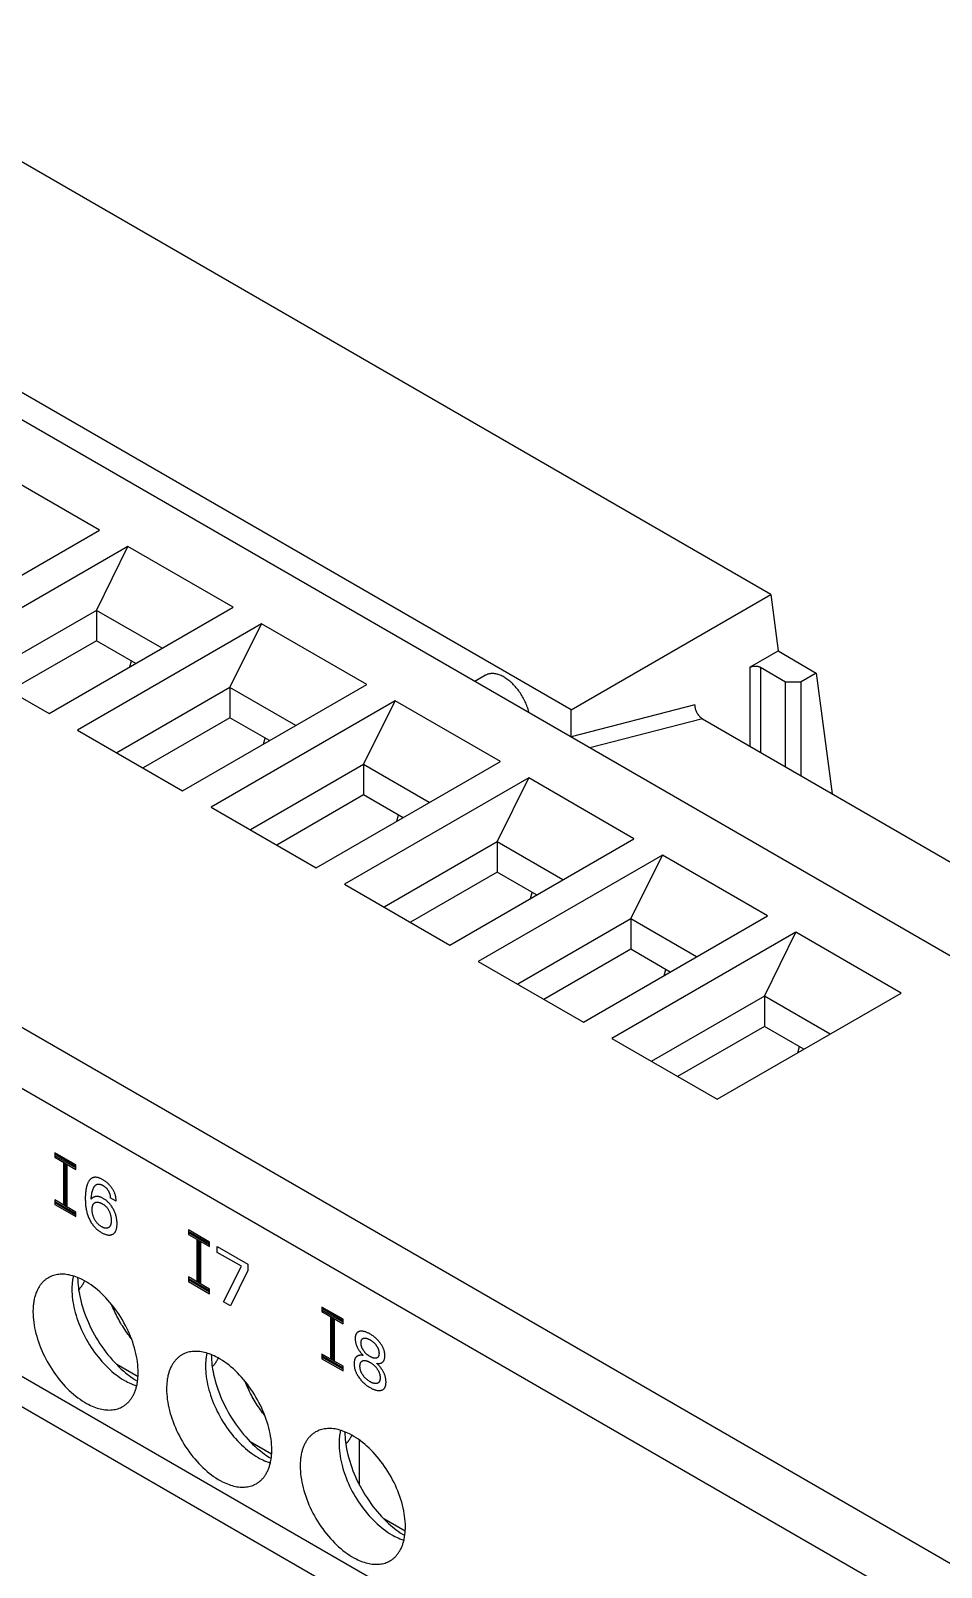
# Model space of a CAD drawing. Extents: x 0 to 420, y 0 to 297.
# Drawn here: x 203.73 to 228.21, y 189.97 to 231.28 of the extents above; entities that cross this region are included whole.
import ezdxf

# ---------------------------------------------------------------- set-up
doc = ezdxf.new("R2010")
doc.units = 0
doc.header["$LTSCALE"] = 23.1
doc.layers.add('40000_ISO', color=7, linetype='CONTINUOUS')

msp = doc.modelspace()

# ---------------------------------------------------------------- linework, layer by layer
at = {"layer": '40000_ISO', "color": 7, "linetype": 'CONTINUOUS'}
for p, q in [((223.629, 216.127), (191.774, 234.518)), ((218.261, 213.027), (186.406, 231.419)), ((260.015, 188.185), (185.769, 231.051)), ((171.627, 222.886), (245.873, 180.02)), ((170.92, 221.662), (245.166, 178.796)), ((205.582, 217.857), (202.754, 219.49)), ((200.633, 214.999), (205.582, 217.857)), ((206.346, 217.416), (201.396, 214.558)), ((205.497, 215.701), (206.346, 217.416)), ((209.174, 215.783), (206.346, 217.416)), ((218.261, 213.027), (223.629, 216.127)), ((223.629, 216.127), (223.828, 214.608)), ((205.497, 215.701), (202.457, 213.946)), ((204.225, 212.925), (209.174, 215.783)), ((205.497, 215.701), (205.497, 214.885)), ((207.265, 214.681), (205.497, 215.701)), ((209.938, 215.342), (204.988, 212.484)), ((209.09, 213.627), (209.938, 215.342)), ((212.767, 213.709), (209.938, 215.342)), ((205.497, 214.885), (203.164, 213.538)), ((206.558, 214.272), (205.497, 214.885)), ((201.396, 214.558), (204.225, 212.925)), ((223.069, 214.17), (223.828, 214.608)), ((223.828, 214.608), (224.853, 214.016)), ((206.396, 214.179), (206.441, 214.34)), ((223.069, 214.17), (223.069, 212.047)), ((223.352, 214.17), (223.352, 211.884)), ((223.352, 214.17), (224.024, 213.783)), ((224.853, 214.016), (224.448, 213.783)), ((224.853, 214.016), (225.278, 210.772)), ((245.166, 171.039), (170.92, 213.905)), ((209.09, 213.627), (206.049, 211.872)), ((207.817, 210.851), (212.767, 213.709)), ((209.09, 213.627), (209.09, 212.811)), ((210.857, 212.607), (209.09, 213.627)), ((215.958, 213.955), (215.67, 213.788)), ((224.024, 211.496), (224.024, 213.783)), ((224.024, 213.783), (224.448, 213.783)), ((224.448, 211.251), (224.448, 213.783)), ((244.813, 170.427), (170.566, 213.293)), ((213.53, 213.268), (208.58, 210.41)), ((212.682, 211.553), (213.53, 213.268)), ((216.359, 211.635), (213.53, 213.268)), ((221.584, 213.159), (218.261, 212.302)), ((209.09, 212.811), (206.756, 211.464)), ((210.15, 212.199), (209.09, 212.811)), ((218.261, 212.302), (218.261, 213.027)), ((221.796, 212.782), (218.766, 212.001)), ((221.796, 212.782), (230.352, 207.842)), ((204.988, 212.484), (207.817, 210.851)), ((209.988, 212.105), (210.033, 212.266)), ((218.261, 212.292), (218.261, 212.302)), ((212.682, 211.553), (209.641, 209.798)), ((211.409, 208.777), (216.359, 211.635)), ((212.682, 211.553), (212.682, 210.737)), ((214.449, 210.533), (212.682, 211.553)), ((217.122, 211.194), (212.173, 208.336)), ((216.274, 209.48), (217.122, 211.194)), ((219.951, 209.561), (217.122, 211.194)), ((212.682, 210.737), (210.348, 209.39)), ((213.742, 210.125), (212.682, 210.737)), ((208.58, 210.41), (211.409, 208.777)), ((213.58, 210.031), (213.625, 210.192)), ((216.274, 209.48), (213.233, 207.724)), ((215.001, 206.703), (219.951, 209.561)), ((216.274, 209.48), (216.274, 208.663)), ((218.042, 208.459), (216.274, 209.48)), ((220.714, 209.12), (215.765, 206.263)), ((219.866, 207.406), (220.714, 209.12)), ((223.543, 207.487), (220.714, 209.12)), ((216.274, 208.663), (213.94, 207.316)), ((217.334, 208.051), (216.274, 208.663)), ((212.173, 208.336), (215.001, 206.703)), ((217.172, 207.957), (217.217, 208.118)), ((219.866, 207.406), (216.825, 205.65)), ((218.593, 204.63), (223.543, 207.487)), ((219.866, 207.406), (219.866, 206.589)), ((221.634, 206.385), (219.866, 207.406)), ((224.307, 207.046), (219.357, 204.189)), ((223.458, 205.332), (224.307, 207.046)), ((227.135, 205.413), (224.307, 207.046)), ((219.866, 206.589), (217.532, 205.242)), ((220.927, 205.977), (219.866, 206.589)), ((215.765, 206.263), (218.593, 204.63)), ((220.764, 205.883), (220.809, 206.044)), ((223.458, 205.332), (220.417, 203.576)), ((222.185, 202.556), (227.135, 205.413)), ((223.458, 205.332), (223.458, 204.515)), ((225.226, 204.311), (223.458, 205.332)), ((223.458, 204.515), (221.125, 203.168)), ((224.519, 203.903), (223.458, 204.515)), ((219.357, 204.189), (222.185, 202.556)), ((224.356, 203.809), (224.401, 203.971)), ((204.38, 201.119), (204.38, 200.996)), ((204.946, 200.792), (204.38, 201.119)), ((204.946, 200.751), (204.38, 201.078)), ((204.946, 200.71), (204.38, 201.037)), ((204.38, 200.996), (204.946, 200.67)), ((204.61, 200.863), (204.61, 199.72)), ((204.645, 200.843), (204.645, 199.7)), ((204.681, 200.823), (204.681, 199.68)), ((204.716, 199.659), (204.716, 200.802)), ((204.946, 200.67), (204.946, 200.792)), ((204.38, 199.853), (204.38, 199.731)), ((204.946, 199.526), (204.38, 199.853)), ((204.38, 199.812), (204.946, 199.486)), ((204.946, 199.445), (204.38, 199.771)), ((204.38, 199.731), (204.946, 199.404)), ((204.946, 199.404), (204.946, 199.526)), ((206.029, 199.82), (205.871, 199.911)), ((207.972, 199.045), (207.972, 198.922)), ((208.538, 198.718), (207.972, 199.045)), ((208.538, 198.677), (207.972, 199.004)), ((208.538, 198.636), (207.972, 198.963)), ((207.972, 198.922), (208.538, 198.596)), ((208.202, 198.79), (208.202, 197.646)), ((208.238, 198.769), (208.238, 197.626)), ((208.273, 198.749), (208.273, 197.606)), ((208.308, 197.585), (208.308, 198.728)), ((208.538, 198.596), (208.538, 198.718)), ((208.75, 198.44), (208.75, 198.596)), ((208.75, 198.596), (209.567, 198.124)), ((209.398, 198.066), (208.75, 198.44)), ((208.913, 197.114), (209.398, 198.066)), ((209.567, 197.954), (209.106, 197.002)), ((209.567, 198.124), (209.567, 197.954)), ((207.972, 197.779), (207.972, 197.657)), ((208.538, 197.453), (207.972, 197.779)), ((207.972, 197.738), (208.538, 197.412)), ((208.538, 197.371), (207.972, 197.698)), ((207.972, 197.657), (208.538, 197.33)), ((208.538, 197.33), (208.538, 197.453)), ((209.106, 197.002), (208.913, 197.114)), ((211.564, 196.971), (211.564, 196.848)), ((212.13, 196.644), (211.564, 196.971)), ((212.13, 196.603), (211.564, 196.93)), ((212.13, 196.563), (211.564, 196.889)), ((211.564, 196.848), (212.13, 196.522)), ((211.794, 196.716), (211.794, 195.573)), ((211.83, 196.695), (211.83, 195.552)), ((211.865, 196.675), (211.865, 195.532)), ((211.9, 195.511), (211.9, 196.654)), ((212.13, 196.522), (212.13, 196.644)), ((206.618, 195.091), (206.044, 195.422)), ((211.564, 195.705), (211.564, 195.583)), ((212.13, 195.379), (211.564, 195.705)), ((211.564, 195.664), (212.13, 195.338)), ((212.13, 195.297), (211.564, 195.624)), ((211.564, 195.583), (212.13, 195.256)), ((212.13, 195.256), (212.13, 195.379)), ((210.21, 193.017), (209.636, 193.348)), ((212.576, 192.179), (212.576, 193.393)), ((213.802, 190.943), (213.228, 191.275))]:
    msp.add_line(p, q, dxfattribs=at)
for points in [[(217.132, 212.944), (217.124, 212.977), (217.115, 213.01), (217.105, 213.043), (217.095, 213.075), (217.083, 213.109), (217.07, 213.144), (217.056, 213.178), (217.042, 213.211), (217.026, 213.245), (217.01, 213.279), (216.994, 213.312), (216.976, 213.345), (216.958, 213.377), (216.939, 213.409), (216.919, 213.441), (216.898, 213.472), (216.878, 213.503), (216.856, 213.533), (216.834, 213.562), (216.811, 213.591), (216.788, 213.619), (216.765, 213.647), (216.741, 213.673), (216.716, 213.699), (216.692, 213.724), (216.667, 213.748), (216.641, 213.771), (216.615, 213.794), (216.59, 213.814), (216.564, 213.834), (216.537, 213.854), (216.51, 213.872), (216.485, 213.889), (216.459, 213.904), (216.432, 213.919), (216.405, 213.933), (216.379, 213.945), (216.353, 213.956), (216.327, 213.966), (216.3, 213.975), (216.28, 213.981), (216.26, 213.986), (216.24, 213.991), (216.22, 213.995), (216.199, 213.998), (216.18, 214), (216.161, 214.001), (216.142, 214.001), (216.123, 214.001), (216.104, 214), (216.086, 213.998), (216.069, 213.995), (216.051, 213.991), (216.034, 213.987), (216.017, 213.981), (216.001, 213.976), (215.987, 213.969), (215.972, 213.962), (215.958, 213.954)], [(223.069, 214.17), (223.075, 214.173), (223.08, 214.176), (223.086, 214.179), (223.092, 214.182), (223.098, 214.184), (223.104, 214.186), (223.111, 214.189), (223.117, 214.191), (223.124, 214.193), (223.131, 214.195), (223.138, 214.196), (223.144, 214.198), (223.152, 214.199), (223.159, 214.2), (223.166, 214.201), (223.173, 214.202), (223.181, 214.203), (223.188, 214.203), (223.196, 214.204), (223.203, 214.204), (223.21, 214.204), (223.218, 214.204), (223.225, 214.204), (223.233, 214.203), (223.24, 214.203), (223.248, 214.202), (223.255, 214.201), (223.262, 214.2), (223.269, 214.199), (223.277, 214.198), (223.283, 214.196), (223.29, 214.195), (223.297, 214.193), (223.304, 214.191), (223.31, 214.189), (223.317, 214.186), (223.323, 214.184), (223.329, 214.182), (223.335, 214.179), (223.341, 214.176), (223.346, 214.173), (223.352, 214.17)], [(221.584, 213.159), (221.584, 213.15), (221.585, 213.141), (221.585, 213.132), (221.586, 213.123), (221.587, 213.115), (221.588, 213.106), (221.59, 213.095), (221.593, 213.083), (221.595, 213.072), (221.598, 213.061), (221.601, 213.05), (221.604, 213.039), (221.608, 213.027), (221.612, 213.016), (221.617, 213.005), (221.621, 212.994), (221.626, 212.983), (221.631, 212.972), (221.636, 212.962), (221.642, 212.951), (221.648, 212.94), (221.654, 212.93), (221.66, 212.92), (221.667, 212.91), (221.673, 212.9), (221.68, 212.891), (221.687, 212.882), (221.694, 212.873), (221.701, 212.864), (221.709, 212.855), (221.717, 212.847), (221.724, 212.839), (221.732, 212.832), (221.74, 212.824), (221.748, 212.817), (221.756, 212.81), (221.762, 212.805), (221.769, 212.8), (221.775, 212.796), (221.782, 212.791), (221.789, 212.787), (221.796, 212.782)], [(206.029, 199.82), (206.028, 199.836), (206.028, 199.852), (206.027, 199.869), (206.025, 199.886), (206.023, 199.903), (206.02, 199.92), (206.017, 199.938), (206.013, 199.957), (206.008, 199.976), (206.003, 199.994), (205.997, 200.013), (205.99, 200.032), (205.983, 200.051), (205.975, 200.069), (205.966, 200.087), (205.957, 200.105), (205.947, 200.123), (205.936, 200.141), (205.925, 200.158), (205.912, 200.177), (205.899, 200.196), (205.885, 200.214), (205.87, 200.231), (205.855, 200.248), (205.841, 200.263), (205.827, 200.277), (205.813, 200.29), (205.799, 200.303), (205.784, 200.315), (205.77, 200.327), (205.753, 200.34), (205.737, 200.352), (205.72, 200.363), (205.703, 200.374), (205.687, 200.385), (205.67, 200.395), (205.656, 200.403), (205.641, 200.41), (205.627, 200.418), (205.612, 200.424), (205.598, 200.431), (205.584, 200.436), (205.57, 200.441), (205.556, 200.446), (205.542, 200.45), (205.528, 200.453), (205.515, 200.456), (205.501, 200.458), (205.487, 200.459), (205.474, 200.459), (205.461, 200.459), (205.448, 200.458), (205.436, 200.456), (205.424, 200.454), (205.412, 200.45), (205.4, 200.446), (205.389, 200.442), (205.379, 200.436), (205.369, 200.431), (205.359, 200.424), (205.35, 200.417), (205.341, 200.409), (205.332, 200.401), (205.324, 200.392), (205.316, 200.383), (205.308, 200.373), (205.301, 200.363), (205.294, 200.353), (205.286, 200.34), (205.279, 200.326), (205.272, 200.312), (205.265, 200.297), (205.259, 200.282), (205.253, 200.267), (205.247, 200.251), (205.242, 200.235), (205.236, 200.214), (205.231, 200.192), (205.226, 200.17), (205.221, 200.148), (205.217, 200.125), (205.214, 200.101), (205.211, 200.078), (205.208, 200.051), (205.206, 200.023), (205.204, 199.996), (205.202, 199.968), (205.201, 199.939), (205.201, 199.911), (205.2, 199.882)], [(205.358, 199.87), (205.36, 199.892), (205.361, 199.914), (205.363, 199.936), (205.366, 199.957), (205.369, 199.978), (205.372, 199.999), (205.374, 200.015), (205.377, 200.03), (205.38, 200.046), (205.383, 200.061), (205.387, 200.075), (205.391, 200.09), (205.395, 200.104), (205.399, 200.117), (205.403, 200.129), (205.408, 200.141), (205.413, 200.153), (205.418, 200.164), (205.423, 200.175), (205.429, 200.186), (205.433, 200.193), (205.437, 200.2), (205.442, 200.207), (205.447, 200.214), (205.452, 200.22), (205.457, 200.227), (205.462, 200.233), (205.468, 200.238), (205.473, 200.244), (205.479, 200.249), (205.485, 200.253), (205.492, 200.257), (205.498, 200.261), (205.505, 200.264), (205.512, 200.267), (205.519, 200.27), (205.526, 200.272), (205.533, 200.274), (205.541, 200.275), (205.548, 200.276), (205.556, 200.277), (205.564, 200.276), (205.572, 200.276), (205.58, 200.275), (205.588, 200.274), (205.596, 200.272), (205.604, 200.27), (205.612, 200.267), (205.62, 200.265), (205.63, 200.261), (205.64, 200.257), (205.65, 200.252), (205.66, 200.247), (205.67, 200.241), (205.679, 200.236), (205.689, 200.23), (205.699, 200.223), (205.708, 200.217), (205.717, 200.21), (205.727, 200.202), (205.735, 200.195), (205.743, 200.188), (205.752, 200.181), (205.76, 200.173), (205.767, 200.165), (205.775, 200.156), (205.784, 200.147), (205.792, 200.136), (205.8, 200.126), (205.807, 200.115), (205.815, 200.104), (205.821, 200.094), (205.826, 200.084), (205.832, 200.074), (205.837, 200.063), (205.842, 200.053), (205.846, 200.043), (205.85, 200.032), (205.854, 200.021), (205.857, 200.011), (205.86, 200), (205.863, 199.989), (205.865, 199.978), (205.867, 199.967), (205.868, 199.955), (205.87, 199.944), (205.87, 199.932), (205.871, 199.921), (205.871, 199.911)], [(206.054, 199.21), (206.054, 199.232), (206.053, 199.254), (206.052, 199.276), (206.049, 199.298), (206.047, 199.321), (206.043, 199.344), (206.039, 199.366), (206.035, 199.387), (206.03, 199.409), (206.024, 199.43), (206.018, 199.452), (206.011, 199.474), (206.003, 199.495), (205.995, 199.516), (205.986, 199.537), (205.977, 199.558), (205.967, 199.578), (205.956, 199.599), (205.945, 199.62), (205.933, 199.64), (205.92, 199.66), (205.907, 199.68), (205.894, 199.699), (205.88, 199.717), (205.865, 199.735), (205.85, 199.753), (205.835, 199.769), (205.819, 199.785), (205.803, 199.801), (205.787, 199.815), (205.772, 199.828), (205.757, 199.841), (205.741, 199.852), (205.725, 199.863), (205.71, 199.874), (205.694, 199.884), (205.678, 199.893), (205.665, 199.9), (205.652, 199.907), (205.639, 199.914), (205.625, 199.919), (205.612, 199.925), (205.599, 199.93), (205.586, 199.934), (205.573, 199.937), (205.561, 199.94), (205.549, 199.942), (205.537, 199.943), (205.525, 199.944), (205.513, 199.945), (205.502, 199.944), (205.49, 199.943), (205.479, 199.942), (205.468, 199.939), (205.457, 199.936), (205.446, 199.933), (205.435, 199.928), (205.425, 199.924), (205.415, 199.918), (205.406, 199.913), (205.396, 199.906), (205.389, 199.901), (205.382, 199.895), (205.375, 199.889), (205.369, 199.883), (205.363, 199.877), (205.358, 199.87)], [(205.2, 199.882), (205.201, 199.852), (205.202, 199.822), (205.203, 199.792), (205.205, 199.762), (205.207, 199.732), (205.21, 199.701), (205.214, 199.673), (205.218, 199.646), (205.222, 199.618), (205.227, 199.59), (205.233, 199.562), (205.24, 199.534), (205.246, 199.508), (205.254, 199.483), (205.261, 199.458), (205.27, 199.432), (205.279, 199.406), (205.289, 199.381), (205.299, 199.357), (205.31, 199.333), (205.322, 199.309), (205.334, 199.285), (205.347, 199.262), (205.361, 199.239), (205.375, 199.217), (205.39, 199.195), (205.405, 199.175), (205.421, 199.155), (205.437, 199.136), (205.454, 199.117), (205.471, 199.099), (205.488, 199.083), (205.505, 199.067), (205.522, 199.052), (205.539, 199.038), (205.557, 199.025), (205.574, 199.013), (205.592, 199.001), (205.61, 198.99), (205.627, 198.979), (205.645, 198.969), (205.662, 198.96), (205.679, 198.951), (205.697, 198.943), (205.714, 198.936), (205.731, 198.929), (205.748, 198.923), (205.763, 198.919), (205.779, 198.915), (205.794, 198.912), (205.808, 198.909), (205.823, 198.907), (205.838, 198.906), (205.852, 198.906), (205.865, 198.907), (205.878, 198.908), (205.891, 198.91), (205.903, 198.913), (205.915, 198.917), (205.927, 198.921), (205.938, 198.927), (205.949, 198.933), (205.959, 198.94), (205.969, 198.947), (205.978, 198.955), (205.987, 198.965), (205.995, 198.974), (206.002, 198.985), (206.01, 198.996), (206.016, 199.009), (206.023, 199.022), (206.028, 199.035), (206.033, 199.049), (206.037, 199.064), (206.041, 199.079), (206.045, 199.096), (206.048, 199.114), (206.05, 199.133), (206.052, 199.151), (206.053, 199.171), (206.054, 199.19), (206.054, 199.21)], [(205.823, 199.103), (205.816, 199.1), (205.809, 199.096), (205.802, 199.094), (205.795, 199.091), (205.787, 199.09), (205.779, 199.088), (205.772, 199.088), (205.764, 199.088), (205.757, 199.088), (205.749, 199.089), (205.741, 199.09), (205.732, 199.091), (205.724, 199.093), (205.716, 199.095), (205.705, 199.099), (205.694, 199.103), (205.684, 199.107), (205.673, 199.112), (205.662, 199.117), (205.651, 199.123), (205.64, 199.129), (205.627, 199.137), (205.615, 199.145), (205.602, 199.153), (205.59, 199.162), (205.577, 199.172), (205.565, 199.182), (205.554, 199.192), (205.543, 199.203), (205.533, 199.214), (205.522, 199.225), (205.512, 199.237), (205.502, 199.249), (205.492, 199.262), (205.483, 199.275), (205.474, 199.288), (205.466, 199.301), (205.458, 199.315), (205.45, 199.329), (205.442, 199.346), (205.434, 199.363), (205.426, 199.38), (205.42, 199.397), (205.414, 199.414), (205.409, 199.429), (205.405, 199.443), (205.401, 199.458), (205.397, 199.473), (205.394, 199.488), (205.392, 199.502), (205.389, 199.518), (205.388, 199.534), (205.386, 199.549), (205.385, 199.564), (205.385, 199.58), (205.384, 199.594), (205.385, 199.607), (205.385, 199.62), (205.386, 199.633), (205.387, 199.645), (205.389, 199.657), (205.391, 199.668), (205.393, 199.68), (205.396, 199.69), (205.399, 199.699), (205.402, 199.708), (205.406, 199.717), (205.41, 199.725), (205.414, 199.733), (205.419, 199.741), (205.425, 199.748), (205.43, 199.754), (205.436, 199.76), (205.442, 199.765), (205.449, 199.77), (205.456, 199.775), (205.463, 199.778)], [(205.463, 199.778), (205.47, 199.782), (205.478, 199.785), (205.486, 199.787), (205.494, 199.789), (205.502, 199.79), (205.51, 199.791), (205.519, 199.791), (205.528, 199.791), (205.538, 199.79), (205.547, 199.789), (205.557, 199.787), (205.567, 199.785), (205.577, 199.783), (205.587, 199.78), (205.598, 199.776), (205.609, 199.771), (205.62, 199.767), (205.632, 199.761), (205.643, 199.756), (205.654, 199.749), (205.666, 199.743), (205.676, 199.737), (205.686, 199.73), (205.696, 199.724), (205.706, 199.717), (205.716, 199.709), (205.726, 199.701), (205.735, 199.692), (205.746, 199.683), (205.756, 199.673), (205.766, 199.662), (205.775, 199.651), (205.785, 199.64), (205.794, 199.628), (205.802, 199.616), (205.811, 199.603), (205.819, 199.59), (205.826, 199.577), (205.833, 199.563), (205.84, 199.55), (205.848, 199.534), (205.854, 199.518), (205.861, 199.502), (205.866, 199.486), (205.872, 199.47), (205.876, 199.453), (205.881, 199.436), (205.884, 199.42), (205.888, 199.403), (205.89, 199.387), (205.892, 199.372), (205.894, 199.357), (205.895, 199.342), (205.896, 199.327), (205.896, 199.313), (205.897, 199.299), (205.896, 199.284), (205.896, 199.269), (205.895, 199.255), (205.893, 199.241), (205.892, 199.227), (205.889, 199.214), (205.887, 199.204), (205.885, 199.194), (205.882, 199.185), (205.879, 199.176), (205.875, 199.167), (205.872, 199.158), (205.867, 199.15), (205.863, 199.143), (205.858, 199.136), (205.854, 199.13), (205.848, 199.124), (205.843, 199.118), (205.837, 199.113), (205.831, 199.108), (205.827, 199.106), (205.823, 199.103)], [(204.208, 197.76), (204.192, 197.751), (204.177, 197.741), (204.159, 197.729), (204.142, 197.717), (204.126, 197.704), (204.11, 197.691), (204.094, 197.677), (204.078, 197.663), (204.063, 197.648), (204.048, 197.633), (204.034, 197.616), (204.02, 197.6), (204.006, 197.583), (203.993, 197.566), (203.98, 197.548), (203.968, 197.53), (203.956, 197.511), (203.944, 197.491), (203.933, 197.471), (203.922, 197.451), (203.912, 197.43), (203.902, 197.409), (203.893, 197.388), (203.883, 197.365), (203.874, 197.342), (203.866, 197.319), (203.858, 197.296), (203.851, 197.272), (203.844, 197.249), (203.838, 197.225), (203.83, 197.195), (203.824, 197.165), (203.818, 197.134), (203.813, 197.104), (203.808, 197.073), (203.804, 197.043), (203.801, 197.01), (203.798, 196.977), (203.796, 196.944), (203.795, 196.91), (203.794, 196.877), (203.793, 196.844)], [(206.622, 195.211), (206.62, 195.282), (206.617, 195.352), (206.611, 195.422), (206.602, 195.496), (206.591, 195.57), (206.577, 195.643), (206.561, 195.719), (206.543, 195.795), (206.522, 195.87), (206.499, 195.947), (206.474, 196.023), (206.447, 196.099), (206.417, 196.176), (206.385, 196.252), (206.352, 196.327), (206.316, 196.402), (206.278, 196.477), (206.238, 196.55), (206.197, 196.623), (206.154, 196.695), (206.109, 196.766), (206.063, 196.835), (206.015, 196.902), (205.965, 196.969), (205.915, 197.033), (205.863, 197.096), (205.81, 197.158), (205.756, 197.216), (205.701, 197.273), (205.645, 197.329), (205.589, 197.38), (205.531, 197.43), (205.473, 197.479), (205.415, 197.523), (205.356, 197.566), (205.296, 197.606), (205.238, 197.643), (205.179, 197.677), (205.119, 197.709), (205.076, 197.73), (205.032, 197.75), (204.987, 197.768), (204.943, 197.785), (204.9, 197.799), (204.857, 197.812), (204.814, 197.823), (204.771, 197.833), (204.73, 197.841), (204.688, 197.847), (204.647, 197.851), (204.605, 197.853), (204.566, 197.853), (204.527, 197.852), (204.488, 197.849), (204.45, 197.844), (204.413, 197.837), (204.377, 197.829), (204.341, 197.819), (204.306, 197.806), (204.272, 197.793), (204.24, 197.777), (204.208, 197.76)], [(204.879, 197.806), (204.875, 197.787), (204.871, 197.769), (204.867, 197.75), (204.864, 197.731), (204.86, 197.712), (204.857, 197.694), (204.855, 197.675), (204.852, 197.656), (204.85, 197.637), (204.848, 197.616), (204.846, 197.595), (204.844, 197.574), (204.843, 197.553), (204.842, 197.532), (204.841, 197.511), (204.841, 197.491), (204.84, 197.47), (204.84, 197.449)], [(204.995, 197.765), (204.997, 197.694), (205.001, 197.624), (205.007, 197.554), (205.014, 197.493), (205.022, 197.432), (205.031, 197.372), (205.042, 197.311), (205.059, 197.227), (205.078, 197.143), (205.1, 197.06), (205.125, 196.975), (205.152, 196.89), (205.181, 196.805), (205.213, 196.72), (205.247, 196.636), (205.282, 196.552), (205.321, 196.468), (205.361, 196.386), (205.403, 196.304), (205.448, 196.223), (205.494, 196.142), (205.542, 196.063), (205.592, 195.985), (205.643, 195.909), (205.697, 195.834), (205.751, 195.761), (205.807, 195.689), (205.865, 195.619), (205.923, 195.552), (205.983, 195.486), (206.044, 195.422), (206.105, 195.362), (206.168, 195.303), (206.232, 195.246), (206.279, 195.206), (206.327, 195.168), (206.376, 195.13), (206.425, 195.093), (206.484, 195.053), (206.544, 195.013), (206.605, 194.976)], [(205.18, 197.676), (205.175, 197.664), (205.169, 197.651), (205.163, 197.639), (205.156, 197.626), (205.15, 197.614), (205.143, 197.602), (205.137, 197.59), (205.13, 197.578), (205.122, 197.566), (205.116, 197.556), (205.109, 197.545), (205.102, 197.534), (205.094, 197.524), (205.087, 197.514), (205.079, 197.503), (205.072, 197.493), (205.064, 197.483), (205.056, 197.473), (205.048, 197.464), (205.04, 197.454), (205.031, 197.445), (205.023, 197.435)], [(204.84, 197.449), (204.841, 197.382), (204.845, 197.315), (204.85, 197.249), (204.858, 197.178), (204.868, 197.108), (204.88, 197.038), (204.895, 196.965), (204.912, 196.892), (204.931, 196.82), (204.953, 196.745), (204.976, 196.672), (205.001, 196.598), (205.029, 196.524), (205.058, 196.451), (205.09, 196.378), (205.123, 196.305), (205.158, 196.233), (205.195, 196.162), (205.233, 196.091), (205.274, 196.022), (205.316, 195.953), (205.359, 195.885), (205.404, 195.819), (205.45, 195.753), (205.497, 195.69), (205.546, 195.628), (205.596, 195.567), (205.647, 195.508), (205.699, 195.451), (205.752, 195.395), (205.805, 195.343), (205.86, 195.292), (205.915, 195.242), (205.97, 195.197), (206.026, 195.152), (206.084, 195.11), (206.139, 195.071), (206.196, 195.034), (206.254, 194.999), (206.296, 194.976), (206.338, 194.954), (206.381, 194.932), (206.425, 194.913), (206.477, 194.891), (206.529, 194.872), (206.583, 194.854)], [(206.436, 196.126), (206.406, 196.165), (206.376, 196.204), (206.346, 196.243), (206.318, 196.284), (206.289, 196.324), (206.262, 196.365), (206.233, 196.409), (206.205, 196.453), (206.177, 196.497), (206.151, 196.542), (206.124, 196.587), (206.099, 196.633), (206.074, 196.679), (206.05, 196.725), (206.026, 196.772), (206.005, 196.817), (205.984, 196.861), (205.964, 196.906), (205.944, 196.952), (205.925, 196.997), (205.907, 197.043)], [(203.793, 196.844), (203.795, 196.774), (203.798, 196.703), (203.804, 196.633), (203.813, 196.559), (203.824, 196.486), (203.838, 196.413), (203.854, 196.336), (203.872, 196.261), (203.893, 196.186), (203.916, 196.109), (203.941, 196.032), (203.968, 195.957), (203.998, 195.88), (204.03, 195.804), (204.063, 195.729), (204.099, 195.653), (204.137, 195.579), (204.177, 195.505), (204.218, 195.432), (204.261, 195.361), (204.306, 195.29), (204.352, 195.221), (204.4, 195.153), (204.45, 195.087), (204.5, 195.022), (204.552, 194.959), (204.605, 194.898), (204.659, 194.839), (204.714, 194.782), (204.771, 194.727), (204.826, 194.675), (204.884, 194.625), (204.943, 194.577), (205, 194.532), (205.059, 194.49), (205.119, 194.449), (205.177, 194.413), (205.236, 194.379), (205.296, 194.347), (205.34, 194.326), (205.383, 194.306), (205.428, 194.288), (205.473, 194.271), (205.515, 194.256), (205.558, 194.243), (205.601, 194.232), (205.645, 194.222), (205.686, 194.215), (205.727, 194.209), (205.768, 194.205), (205.81, 194.203), (205.849, 194.202), (205.888, 194.203), (205.927, 194.206), (205.965, 194.212), (206.002, 194.218), (206.038, 194.227), (206.074, 194.237), (206.109, 194.249), (206.143, 194.263), (206.176, 194.278), (206.208, 194.296)], [(212.664, 196.32), (212.654, 196.321), (212.644, 196.322), (212.634, 196.322), (212.624, 196.323), (212.614, 196.322), (212.604, 196.322), (212.595, 196.321), (212.586, 196.319), (212.578, 196.318), (212.57, 196.316), (212.562, 196.314), (212.555, 196.311), (212.547, 196.308), (212.54, 196.305), (212.533, 196.301), (212.527, 196.297), (212.52, 196.292), (212.514, 196.288), (212.509, 196.283), (212.503, 196.277), (212.498, 196.271), (212.494, 196.265), (212.489, 196.259), (212.485, 196.252), (212.481, 196.245), (212.478, 196.238), (212.474, 196.23), (212.471, 196.222), (212.468, 196.213), (212.466, 196.204), (212.464, 196.194), (212.462, 196.185), (212.46, 196.175), (212.459, 196.165), (212.458, 196.154), (212.457, 196.144), (212.457, 196.133), (212.457, 196.122), (212.457, 196.109), (212.458, 196.096), (212.459, 196.083), (212.46, 196.069), (212.462, 196.056), (212.464, 196.042), (212.466, 196.028), (212.469, 196.014), (212.473, 195.999), (212.477, 195.983), (212.482, 195.968), (212.487, 195.952), (212.493, 195.937), (212.499, 195.921), (212.506, 195.906), (212.513, 195.89), (212.521, 195.874), (212.53, 195.858), (212.538, 195.842), (212.548, 195.827), (212.557, 195.812), (212.567, 195.797), (212.578, 195.781), (212.589, 195.766), (212.6, 195.751), (212.612, 195.736), (212.624, 195.721), (212.636, 195.708), (212.649, 195.694), (212.661, 195.681), (212.674, 195.668)], [(213.037, 195.458), (213.05, 195.455), (213.063, 195.454), (213.076, 195.453), (213.088, 195.453), (213.1, 195.454), (213.111, 195.455), (213.123, 195.457), (213.134, 195.459), (213.144, 195.462), (213.153, 195.466), (213.161, 195.469), (213.169, 195.473), (213.177, 195.478), (213.185, 195.483), (213.192, 195.488), (213.199, 195.494), (213.205, 195.501), (213.212, 195.509), (213.218, 195.517), (213.224, 195.526), (213.229, 195.536), (213.234, 195.546), (213.238, 195.556), (213.242, 195.567), (213.245, 195.58), (213.248, 195.592), (213.251, 195.605), (213.252, 195.619), (213.253, 195.633), (213.254, 195.647), (213.254, 195.662), (213.254, 195.678), (213.253, 195.694), (213.252, 195.71), (213.25, 195.727), (213.247, 195.744), (213.244, 195.761), (213.24, 195.778), (213.236, 195.794), (213.231, 195.811), (213.225, 195.827), (213.219, 195.844), (213.212, 195.861), (213.205, 195.877), (213.197, 195.893), (213.188, 195.91), (213.179, 195.927), (213.169, 195.944), (213.159, 195.96), (213.148, 195.976), (213.137, 195.992), (213.126, 196.007), (213.111, 196.027), (213.095, 196.046), (213.079, 196.064), (213.063, 196.082), (213.047, 196.099), (213.029, 196.116), (213.011, 196.133), (212.993, 196.149), (212.975, 196.164), (212.957, 196.178), (212.937, 196.193), (212.917, 196.208), (212.896, 196.221), (212.876, 196.234), (212.856, 196.246), (212.839, 196.256), (212.822, 196.265), (212.805, 196.273), (212.788, 196.281), (212.771, 196.289), (212.754, 196.295), (212.739, 196.301), (212.724, 196.306), (212.709, 196.31), (212.694, 196.314), (212.679, 196.317), (212.664, 196.32)], [(212.689, 195.79), (212.682, 195.799), (212.676, 195.809), (212.669, 195.819), (212.664, 195.828), (212.658, 195.839), (212.653, 195.849), (212.647, 195.859), (212.643, 195.869), (212.639, 195.88), (212.635, 195.89), (212.631, 195.9), (212.628, 195.911), (212.625, 195.921), (212.623, 195.931), (212.621, 195.941), (212.619, 195.95), (212.618, 195.96), (212.616, 195.969), (212.616, 195.978), (212.615, 195.988), (212.615, 195.997), (212.615, 196.006), (212.615, 196.013), (212.615, 196.021), (212.615, 196.028), (212.616, 196.036), (212.617, 196.043), (212.618, 196.05), (212.619, 196.057), (212.621, 196.063), (212.623, 196.07), (212.625, 196.075), (212.627, 196.081), (212.629, 196.086), (212.632, 196.091), (212.635, 196.096), (212.638, 196.1), (212.641, 196.104), (212.644, 196.108), (212.648, 196.112), (212.652, 196.116), (212.656, 196.119), (212.66, 196.122), (212.665, 196.124), (212.669, 196.127), (212.674, 196.129), (212.679, 196.131), (212.684, 196.132), (212.69, 196.133), (212.696, 196.135), (212.702, 196.135), (212.709, 196.136), (212.716, 196.136), (212.723, 196.136), (212.73, 196.135), (212.737, 196.135), (212.744, 196.133), (212.752, 196.132), (212.76, 196.13), (212.768, 196.128), (212.776, 196.125), (212.784, 196.123), (212.792, 196.12), (212.803, 196.115), (212.813, 196.111), (212.824, 196.106), (212.834, 196.1), (212.845, 196.095), (212.856, 196.089), (212.866, 196.082), (212.877, 196.076), (212.888, 196.069), (212.898, 196.062), (212.909, 196.054), (212.919, 196.046), (212.929, 196.039), (212.938, 196.031), (212.947, 196.023), (212.956, 196.015), (212.966, 196.006), (212.975, 195.997), (212.983, 195.989), (212.991, 195.98), (212.999, 195.971), (213.007, 195.961), (213.014, 195.952), (213.022, 195.942), (213.023, 195.94)], [(213.023, 195.94), (213.029, 195.931), (213.036, 195.921), (213.042, 195.912), (213.048, 195.902), (213.053, 195.892), (213.058, 195.882), (213.063, 195.872), (213.068, 195.862), (213.072, 195.852), (213.076, 195.842), (213.08, 195.831), (213.083, 195.821), (213.086, 195.811), (213.088, 195.801), (213.09, 195.791), (213.092, 195.782), (213.094, 195.772), (213.095, 195.763), (213.096, 195.754), (213.096, 195.745), (213.097, 195.736), (213.097, 195.727), (213.097, 195.719), (213.096, 195.712), (213.096, 195.704), (213.095, 195.697), (213.094, 195.689), (213.093, 195.682), (213.092, 195.676), (213.09, 195.669), (213.088, 195.662), (213.087, 195.657), (213.084, 195.651), (213.082, 195.646), (213.08, 195.641), (213.077, 195.636), (213.074, 195.631), (213.071, 195.627), (213.067, 195.623), (213.064, 195.619), (213.06, 195.615), (213.056, 195.612), (213.052, 195.609), (213.047, 195.606), (213.042, 195.604), (213.038, 195.602), (213.033, 195.6), (213.028, 195.598), (213.023, 195.597), (213.016, 195.595), (213.01, 195.594), (213.003, 195.594), (212.996, 195.594), (212.989, 195.594), (212.982, 195.594), (212.975, 195.595), (212.968, 195.596), (212.96, 195.597), (212.952, 195.599), (212.944, 195.601), (212.936, 195.603), (212.928, 195.606), (212.92, 195.609), (212.911, 195.613), (212.901, 195.617), (212.892, 195.621), (212.883, 195.625), (212.874, 195.63), (212.865, 195.635), (212.856, 195.64), (212.845, 195.646), (212.834, 195.653), (212.824, 195.66), (212.813, 195.667), (212.802, 195.675), (212.792, 195.683), (212.782, 195.69), (212.773, 195.698), (212.763, 195.706), (212.754, 195.715), (212.745, 195.724), (212.736, 195.733), (212.728, 195.742), (212.72, 195.751), (212.712, 195.76), (212.704, 195.77), (212.696, 195.779), (212.689, 195.79)], [(207.8, 195.686), (207.784, 195.677), (207.769, 195.667), (207.751, 195.655), (207.734, 195.643), (207.718, 195.63), (207.702, 195.617), (207.686, 195.603), (207.67, 195.589), (207.656, 195.574), (207.641, 195.559), (207.626, 195.543), (207.612, 195.526), (207.598, 195.509), (207.585, 195.492), (207.573, 195.474), (207.56, 195.456), (207.548, 195.437), (207.536, 195.417), (207.525, 195.397), (207.514, 195.377), (207.504, 195.356), (207.494, 195.335), (207.485, 195.314), (207.475, 195.291), (207.466, 195.268), (207.458, 195.245), (207.45, 195.222), (207.443, 195.198), (207.436, 195.175), (207.43, 195.151), (207.423, 195.121), (207.416, 195.091), (207.41, 195.06), (207.405, 195.03), (207.4, 194.999), (207.397, 194.969), (207.393, 194.936), (207.39, 194.903), (207.388, 194.87), (207.387, 194.837), (207.386, 194.803), (207.385, 194.77)], [(210.214, 193.137), (210.213, 193.208), (210.209, 193.278), (210.203, 193.349), (210.194, 193.422), (210.183, 193.496), (210.169, 193.569), (210.153, 193.645), (210.135, 193.721), (210.115, 193.796), (210.091, 193.873), (210.066, 193.949), (210.039, 194.025), (210.009, 194.102), (209.977, 194.178), (209.944, 194.253), (209.908, 194.329), (209.87, 194.403), (209.831, 194.477), (209.789, 194.549), (209.746, 194.621), (209.701, 194.692), (209.655, 194.761), (209.607, 194.829), (209.557, 194.895), (209.507, 194.959), (209.455, 195.022), (209.402, 195.084), (209.348, 195.142), (209.293, 195.199), (209.237, 195.255), (209.181, 195.306), (209.123, 195.357), (209.065, 195.405), (209.007, 195.449), (208.949, 195.492), (208.888, 195.532), (208.83, 195.569), (208.771, 195.603), (208.711, 195.635), (208.668, 195.656), (208.624, 195.676), (208.58, 195.694), (208.535, 195.711), (208.492, 195.725), (208.45, 195.738), (208.406, 195.75), (208.363, 195.759), (208.322, 195.767), (208.28, 195.773), (208.239, 195.777), (208.198, 195.779), (208.158, 195.78), (208.119, 195.778), (208.081, 195.775), (208.042, 195.77), (208.005, 195.764), (207.969, 195.755), (207.933, 195.745), (207.898, 195.733), (207.865, 195.719), (207.832, 195.703), (207.8, 195.686)], [(208.471, 195.732), (208.467, 195.713), (208.463, 195.695), (208.459, 195.676), (208.456, 195.657), (208.452, 195.638), (208.45, 195.62), (208.447, 195.601), (208.444, 195.582), (208.442, 195.563), (208.44, 195.542), (208.438, 195.521), (208.437, 195.5), (208.435, 195.479), (208.434, 195.459), (208.433, 195.438), (208.433, 195.417), (208.432, 195.396), (208.432, 195.375)], [(208.588, 195.691), (208.589, 195.62), (208.593, 195.55), (208.599, 195.48), (208.606, 195.419), (208.614, 195.358), (208.623, 195.298), (208.634, 195.237), (208.651, 195.153), (208.67, 195.069), (208.692, 194.986), (208.717, 194.901), (208.744, 194.816), (208.773, 194.732), (208.805, 194.646), (208.839, 194.562), (208.875, 194.478), (208.913, 194.395), (208.953, 194.312), (208.995, 194.23), (209.04, 194.149), (209.086, 194.068), (209.134, 193.989), (209.184, 193.912), (209.236, 193.835), (209.289, 193.76), (209.343, 193.687), (209.399, 193.615), (209.457, 193.545), (209.515, 193.478), (209.575, 193.412), (209.636, 193.348), (209.697, 193.288), (209.76, 193.229), (209.824, 193.172), (209.871, 193.132), (209.919, 193.094), (209.968, 193.056), (210.017, 193.02), (210.076, 192.979), (210.136, 192.939), (210.197, 192.902)], [(208.773, 195.602), (208.767, 195.59), (208.761, 195.577), (208.755, 195.565), (208.749, 195.553), (208.742, 195.54), (208.735, 195.528), (208.729, 195.516), (208.722, 195.504), (208.714, 195.492), (208.708, 195.482), (208.701, 195.471), (208.694, 195.461), (208.686, 195.45), (208.679, 195.44), (208.672, 195.43), (208.664, 195.419), (208.656, 195.409), (208.648, 195.4), (208.64, 195.39), (208.632, 195.38), (208.623, 195.371), (208.615, 195.361)], [(212.674, 195.668), (212.662, 195.67), (212.65, 195.672), (212.639, 195.674), (212.627, 195.674), (212.616, 195.675), (212.605, 195.675), (212.595, 195.674), (212.584, 195.673), (212.574, 195.672), (212.564, 195.67), (212.555, 195.668), (212.546, 195.665), (212.536, 195.661), (212.527, 195.657), (212.519, 195.653), (212.51, 195.648), (212.502, 195.643), (212.494, 195.637), (212.487, 195.63), (212.48, 195.623), (212.473, 195.615), (212.466, 195.606), (212.46, 195.596), (212.454, 195.586), (212.449, 195.575), (212.444, 195.564), (212.44, 195.552), (212.437, 195.539), (212.434, 195.525), (212.431, 195.511), (212.429, 195.497), (212.428, 195.482), (212.427, 195.466), (212.427, 195.451), (212.427, 195.433), (212.428, 195.415), (212.43, 195.397), (212.432, 195.379), (212.434, 195.36), (212.438, 195.341), (212.442, 195.322), (212.447, 195.304), (212.452, 195.286), (212.458, 195.268), (212.464, 195.25), (212.471, 195.232), (212.479, 195.214), (212.487, 195.196), (212.498, 195.174), (212.509, 195.153), (212.522, 195.132), (212.534, 195.111), (212.548, 195.091), (212.562, 195.071), (212.578, 195.049), (212.595, 195.028), (212.612, 195.008), (212.629, 194.988), (212.647, 194.969), (212.666, 194.949), (212.685, 194.931), (212.705, 194.913), (212.725, 194.896), (212.745, 194.88), (212.763, 194.866), (212.782, 194.853), (212.8, 194.84), (212.819, 194.828), (212.837, 194.817), (212.856, 194.806), (212.874, 194.795), (212.893, 194.785), (212.911, 194.776), (212.93, 194.767), (212.948, 194.76), (212.967, 194.752), (212.983, 194.746), (212.999, 194.741), (213.014, 194.737), (213.03, 194.733), (213.046, 194.73)], [(212.668, 195.133), (212.667, 195.135), (212.659, 195.146), (212.652, 195.157), (212.645, 195.168), (212.639, 195.18), (212.632, 195.191), (212.627, 195.203), (212.621, 195.215), (212.616, 195.227), (212.611, 195.238), (212.607, 195.25), (212.603, 195.262), (212.6, 195.274), (212.597, 195.286), (212.594, 195.297), (212.591, 195.31), (212.589, 195.322), (212.587, 195.335), (212.586, 195.347), (212.585, 195.359), (212.585, 195.371), (212.585, 195.382), (212.585, 195.392), (212.585, 195.402), (212.586, 195.411), (212.587, 195.421), (212.588, 195.43), (212.59, 195.438), (212.592, 195.447), (212.594, 195.455), (212.596, 195.462), (212.599, 195.468), (212.601, 195.474), (212.604, 195.48), (212.607, 195.485), (212.61, 195.49), (212.614, 195.495), (212.618, 195.5), (212.622, 195.504), (212.626, 195.508), (212.631, 195.512), (212.636, 195.516), (212.641, 195.519), (212.646, 195.522), (212.651, 195.524), (212.657, 195.526), (212.662, 195.528), (212.668, 195.53), (212.675, 195.531), (212.683, 195.533), (212.69, 195.533), (212.698, 195.534), (212.706, 195.534), (212.714, 195.534), (212.722, 195.533), (212.73, 195.532), (212.739, 195.53), (212.748, 195.528), (212.757, 195.526), (212.766, 195.523), (212.775, 195.52), (212.784, 195.517), (212.794, 195.513), (212.804, 195.509), (212.815, 195.504), (212.825, 195.499), (212.835, 195.494), (212.845, 195.488), (212.856, 195.483), (212.868, 195.476), (212.88, 195.468), (212.892, 195.46), (212.904, 195.452), (212.916, 195.443), (212.928, 195.434), (212.938, 195.426), (212.949, 195.417), (212.96, 195.408), (212.97, 195.398), (212.98, 195.388), (212.99, 195.378), (213, 195.368), (213.009, 195.357), (213.018, 195.347), (213.027, 195.336), (213.035, 195.324), (213.044, 195.313)], [(213.046, 194.73), (213.055, 194.728), (213.065, 194.727), (213.076, 194.726), (213.087, 194.725), (213.098, 194.725), (213.108, 194.725), (213.119, 194.726), (213.129, 194.727), (213.14, 194.729), (213.15, 194.731), (213.158, 194.733), (213.166, 194.735), (213.174, 194.738), (213.182, 194.741), (213.19, 194.745), (213.197, 194.749), (213.205, 194.753), (213.212, 194.758), (213.218, 194.763), (213.225, 194.769), (213.231, 194.775), (213.237, 194.782), (213.243, 194.79), (213.249, 194.798), (213.254, 194.806), (213.258, 194.815), (213.263, 194.824), (213.266, 194.834), (213.27, 194.844), (213.273, 194.855), (213.276, 194.866), (213.279, 194.878), (213.281, 194.89), (213.282, 194.903), (213.284, 194.916), (213.284, 194.929), (213.285, 194.942), (213.285, 194.955), (213.285, 194.969), (213.284, 194.983), (213.283, 194.998), (213.282, 195.012), (213.28, 195.027), (213.278, 195.042), (213.275, 195.057), (213.272, 195.072), (213.268, 195.088), (213.263, 195.105), (213.258, 195.121), (213.252, 195.138), (213.246, 195.155), (213.24, 195.172), (213.232, 195.188), (213.224, 195.205), (213.216, 195.223), (213.207, 195.24), (213.197, 195.256), (213.187, 195.273), (213.177, 195.289), (213.167, 195.305), (213.154, 195.324), (213.14, 195.342), (213.126, 195.36), (213.112, 195.377), (213.098, 195.394), (213.083, 195.411), (213.072, 195.423), (213.06, 195.435), (213.049, 195.446), (213.037, 195.458)], [(206.208, 194.296), (206.223, 194.305), (206.238, 194.315), (206.256, 194.326), (206.273, 194.339), (206.289, 194.351), (206.306, 194.365), (206.321, 194.378), (206.337, 194.393), (206.352, 194.407), (206.367, 194.423), (206.381, 194.439), (206.395, 194.456), (206.409, 194.473), (206.422, 194.49), (206.435, 194.508), (206.447, 194.526), (206.459, 194.545), (206.471, 194.565), (206.482, 194.585), (206.493, 194.605), (206.503, 194.626), (206.513, 194.646), (206.522, 194.667), (206.532, 194.69), (206.541, 194.713), (206.549, 194.736), (206.557, 194.76), (206.564, 194.783), (206.571, 194.807), (206.577, 194.831), (206.585, 194.861), (206.591, 194.891), (206.597, 194.921), (206.602, 194.952), (206.607, 194.982), (206.611, 195.013), (206.614, 195.046), (206.617, 195.079), (206.619, 195.112), (206.621, 195.145), (206.621, 195.178), (206.622, 195.211)], [(208.432, 195.375), (208.433, 195.308), (208.437, 195.242), (208.442, 195.175), (208.45, 195.105), (208.46, 195.034), (208.473, 194.964), (208.487, 194.891), (208.504, 194.818), (208.523, 194.746), (208.545, 194.671), (208.568, 194.598), (208.593, 194.524), (208.621, 194.45), (208.651, 194.377), (208.682, 194.304), (208.715, 194.231), (208.75, 194.159), (208.787, 194.088), (208.826, 194.018), (208.866, 193.948), (208.908, 193.879), (208.951, 193.811), (208.996, 193.745), (209.042, 193.679), (209.089, 193.616), (209.138, 193.554), (209.188, 193.493), (209.239, 193.434), (209.291, 193.377), (209.344, 193.322), (209.397, 193.269), (209.452, 193.218), (209.508, 193.169), (209.562, 193.123), (209.618, 193.078), (209.676, 193.036), (209.731, 192.997), (209.788, 192.96), (209.846, 192.925), (209.888, 192.902), (209.93, 192.88), (209.973, 192.859), (210.017, 192.839), (210.069, 192.817), (210.121, 192.798), (210.175, 192.78)], [(213.044, 195.313), (213.051, 195.302), (213.059, 195.291), (213.066, 195.28), (213.072, 195.269), (213.079, 195.258), (213.085, 195.246), (213.09, 195.234), (213.095, 195.223), (213.1, 195.211), (213.105, 195.199), (213.109, 195.188), (213.112, 195.176), (213.115, 195.164), (213.118, 195.153), (213.12, 195.142), (213.122, 195.131), (213.124, 195.121), (213.125, 195.11), (213.126, 195.1), (213.127, 195.089), (213.127, 195.079), (213.127, 195.069), (213.127, 195.059), (213.127, 195.049), (213.126, 195.039), (213.125, 195.03), (213.124, 195.021), (213.122, 195.012), (213.12, 195.003), (213.118, 194.994), (213.116, 194.988), (213.114, 194.981), (213.111, 194.975), (213.108, 194.969), (213.105, 194.964), (213.102, 194.958), (213.098, 194.953), (213.095, 194.948), (213.091, 194.944), (213.086, 194.939), (213.082, 194.936), (213.077, 194.932), (213.072, 194.929), (213.067, 194.926), (213.062, 194.923), (213.056, 194.921), (213.051, 194.919), (213.045, 194.917), (213.038, 194.915), (213.03, 194.914), (213.023, 194.913), (213.015, 194.912), (213.007, 194.912), (212.999, 194.912), (212.991, 194.913), (212.982, 194.914), (212.974, 194.915), (212.965, 194.917), (212.956, 194.92), (212.947, 194.922), (212.937, 194.925), (212.928, 194.928), (212.918, 194.932), (212.908, 194.937), (212.897, 194.941), (212.887, 194.946), (212.876, 194.952), (212.866, 194.957), (212.856, 194.963), (212.843, 194.97), (212.831, 194.978), (212.819, 194.986), (212.807, 194.994), (212.795, 195.003), (212.783, 195.012), (212.772, 195.021), (212.762, 195.03), (212.751, 195.039), (212.741, 195.049), (212.73, 195.059), (212.72, 195.069), (212.711, 195.079), (212.702, 195.089), (212.693, 195.1), (212.685, 195.111), (212.676, 195.122), (212.668, 195.133)], [(207.385, 194.77), (207.387, 194.7), (207.39, 194.63), (207.397, 194.559), (207.405, 194.485), (207.417, 194.412), (207.43, 194.339), (207.446, 194.263), (207.464, 194.187), (207.485, 194.112), (207.508, 194.035), (207.533, 193.958), (207.56, 193.883), (207.59, 193.806), (207.622, 193.73), (207.656, 193.655), (207.691, 193.579), (207.729, 193.505), (207.769, 193.431), (207.81, 193.358), (207.853, 193.287), (207.898, 193.216), (207.944, 193.147), (207.992, 193.079), (208.042, 193.013), (208.092, 192.948), (208.144, 192.886), (208.198, 192.824), (208.251, 192.766), (208.306, 192.709), (208.363, 192.653), (208.419, 192.601), (208.476, 192.551), (208.535, 192.503), (208.592, 192.458), (208.651, 192.416), (208.711, 192.375), (208.769, 192.339), (208.828, 192.305), (208.888, 192.273), (208.932, 192.252), (208.975, 192.232), (209.02, 192.214), (209.065, 192.197), (209.107, 192.182), (209.15, 192.17), (209.193, 192.158), (209.237, 192.149), (209.278, 192.141), (209.319, 192.135), (209.36, 192.131), (209.402, 192.129), (209.441, 192.128), (209.48, 192.129), (209.519, 192.133), (209.557, 192.138), (209.594, 192.144), (209.63, 192.153), (209.666, 192.163), (209.701, 192.175), (209.735, 192.189), (209.768, 192.205), (209.8, 192.222)], [(210.028, 194.052), (209.998, 194.091), (209.968, 194.13), (209.938, 194.17), (209.91, 194.21), (209.881, 194.25), (209.854, 194.291), (209.825, 194.335), (209.797, 194.379), (209.769, 194.423), (209.743, 194.468), (209.717, 194.513), (209.691, 194.559), (209.666, 194.605), (209.642, 194.651), (209.619, 194.698), (209.597, 194.743), (209.576, 194.787), (209.556, 194.832), (209.536, 194.878), (209.517, 194.923), (209.499, 194.969)], [(211.392, 193.612), (211.376, 193.603), (211.361, 193.593), (211.343, 193.581), (211.327, 193.569), (211.31, 193.556), (211.294, 193.543), (211.278, 193.529), (211.263, 193.515), (211.248, 193.5), (211.233, 193.485), (211.218, 193.469), (211.204, 193.452), (211.19, 193.435), (211.177, 193.418), (211.165, 193.4), (211.152, 193.382), (211.14, 193.363), (211.128, 193.343), (211.117, 193.323), (211.106, 193.303), (211.096, 193.282), (211.086, 193.261), (211.077, 193.24), (211.067, 193.218), (211.059, 193.195), (211.05, 193.171), (211.042, 193.148), (211.035, 193.124), (211.028, 193.101), (211.022, 193.077), (211.015, 193.047), (211.008, 193.017), (211.002, 192.986), (210.997, 192.956), (210.993, 192.925), (210.989, 192.895), (210.985, 192.862), (210.982, 192.829), (210.98, 192.796), (210.979, 192.763), (210.978, 192.73), (210.978, 192.696)], [(213.806, 191.063), (213.805, 191.134), (213.801, 191.204), (213.795, 191.275), (213.786, 191.348), (213.775, 191.422), (213.762, 191.495), (213.745, 191.571), (213.727, 191.647), (213.707, 191.722), (213.683, 191.799), (213.658, 191.875), (213.631, 191.951), (213.601, 192.028), (213.569, 192.104), (213.536, 192.179), (213.5, 192.255), (213.462, 192.329), (213.423, 192.403), (213.381, 192.475), (213.338, 192.547), (213.293, 192.618), (213.247, 192.687), (213.199, 192.755), (213.15, 192.821), (213.099, 192.885), (213.047, 192.948), (212.994, 193.01), (212.94, 193.068), (212.885, 193.125), (212.829, 193.181), (212.773, 193.233), (212.716, 193.283), (212.657, 193.331), (212.599, 193.375), (212.541, 193.418), (212.481, 193.458), (212.423, 193.495), (212.363, 193.529), (212.303, 193.561), (212.26, 193.582), (212.216, 193.602), (212.172, 193.62), (212.127, 193.637), (212.084, 193.651), (212.042, 193.664), (211.998, 193.676), (211.955, 193.685), (211.914, 193.693), (211.873, 193.699), (211.831, 193.703), (211.79, 193.705), (211.751, 193.706), (211.712, 193.704), (211.673, 193.701), (211.634, 193.696), (211.597, 193.69), (211.561, 193.681), (211.525, 193.671), (211.49, 193.659), (211.457, 193.645), (211.424, 193.629), (211.392, 193.612)], [(212.063, 193.658), (212.059, 193.639), (212.055, 193.621), (212.051, 193.602), (212.048, 193.583), (212.045, 193.565), (212.042, 193.546), (212.039, 193.527), (212.037, 193.508), (212.034, 193.489), (212.032, 193.468), (212.03, 193.447), (212.029, 193.426), (212.027, 193.406), (212.026, 193.385), (212.025, 193.364), (212.025, 193.343), (212.024, 193.322), (212.024, 193.301)], [(212.18, 193.617), (212.181, 193.546), (212.185, 193.476), (212.191, 193.406), (212.198, 193.345), (212.206, 193.284), (212.215, 193.224), (212.226, 193.163), (212.243, 193.079), (212.263, 192.995), (212.284, 192.912), (212.309, 192.827), (212.336, 192.742), (212.365, 192.658), (212.397, 192.572), (212.431, 192.488), (212.467, 192.404), (212.505, 192.321), (212.545, 192.238), (212.588, 192.156), (212.632, 192.075), (212.678, 191.995), (212.726, 191.915), (212.776, 191.838), (212.828, 191.761), (212.881, 191.686), (212.935, 191.613), (212.991, 191.541), (213.049, 191.471), (213.107, 191.404), (213.167, 191.338), (213.229, 191.274), (213.29, 191.214), (213.352, 191.155), (213.416, 191.098), (213.463, 191.059), (213.511, 191.02), (213.56, 190.982), (213.61, 190.946), (213.668, 190.905), (213.728, 190.865), (213.79, 190.828)], [(212.365, 193.528), (212.359, 193.516), (212.353, 193.503), (212.347, 193.491), (212.341, 193.479), (212.334, 193.466), (212.328, 193.454), (212.321, 193.442), (212.314, 193.43), (212.307, 193.419), (212.3, 193.408), (212.293, 193.397), (212.286, 193.387), (212.279, 193.376), (212.271, 193.366), (212.264, 193.356), (212.256, 193.346), (212.248, 193.336), (212.24, 193.326), (212.232, 193.316), (212.224, 193.306), (212.215, 193.297), (212.207, 193.288)], [(209.8, 192.222), (209.815, 192.231), (209.831, 192.241), (209.848, 192.253), (209.865, 192.265), (209.881, 192.278), (209.898, 192.291), (209.913, 192.305), (209.929, 192.319), (209.944, 192.333), (209.959, 192.349), (209.973, 192.365), (209.987, 192.382), (210.001, 192.399), (210.014, 192.416), (210.027, 192.434), (210.039, 192.452), (210.051, 192.471), (210.063, 192.491), (210.074, 192.511), (210.085, 192.531), (210.095, 192.552), (210.105, 192.573), (210.115, 192.594), (210.124, 192.616), (210.133, 192.639), (210.141, 192.663), (210.149, 192.686), (210.156, 192.709), (210.163, 192.733), (210.169, 192.757), (210.177, 192.787), (210.183, 192.817), (210.189, 192.847), (210.194, 192.878), (210.199, 192.909), (210.203, 192.939), (210.206, 192.972), (210.209, 193.005), (210.211, 193.038), (210.213, 193.071), (210.214, 193.104), (210.214, 193.137)], [(212.024, 193.301), (212.025, 193.234), (212.029, 193.168), (212.034, 193.101), (212.042, 193.031), (212.052, 192.96), (212.065, 192.89), (212.08, 192.817), (212.096, 192.744), (212.115, 192.672), (212.137, 192.598), (212.16, 192.524), (212.186, 192.451), (212.213, 192.376), (212.243, 192.303), (212.274, 192.23), (212.307, 192.158), (212.342, 192.086), (212.379, 192.014), (212.418, 191.944), (212.458, 191.874), (212.5, 191.805), (212.543, 191.738), (212.588, 191.671), (212.634, 191.606), (212.682, 191.542), (212.73, 191.48), (212.781, 191.419), (212.831, 191.36), (212.883, 191.303), (212.936, 191.248), (212.989, 191.195), (213.044, 191.144), (213.1, 191.095), (213.154, 191.049), (213.21, 191.004), (213.268, 190.962), (213.323, 190.923), (213.38, 190.886), (213.438, 190.851), (213.48, 190.828), (213.523, 190.806), (213.566, 190.785), (213.609, 190.765), (213.661, 190.743), (213.714, 190.724), (213.767, 190.706)], [(210.978, 192.696), (210.979, 192.626), (210.983, 192.556), (210.989, 192.485), (210.998, 192.411), (211.009, 192.338), (211.022, 192.265), (211.038, 192.189), (211.056, 192.113), (211.077, 192.038), (211.1, 191.961), (211.125, 191.885), (211.152, 191.809), (211.182, 191.732), (211.214, 191.656), (211.248, 191.581), (211.284, 191.505), (211.321, 191.431), (211.361, 191.357), (211.402, 191.285), (211.445, 191.213), (211.49, 191.142), (211.537, 191.073), (211.584, 191.005), (211.634, 190.939), (211.684, 190.875), (211.736, 190.812), (211.79, 190.75), (211.843, 190.692), (211.898, 190.635), (211.955, 190.579), (212.011, 190.527), (212.068, 190.477), (212.127, 190.429), (212.184, 190.385), (212.243, 190.342), (212.303, 190.301), (212.361, 190.265), (212.42, 190.231), (212.481, 190.199), (212.524, 190.178), (212.567, 190.158), (212.612, 190.14), (212.657, 190.123), (212.699, 190.109), (212.742, 190.096), (212.785, 190.084), (212.829, 190.075), (212.87, 190.067), (212.911, 190.061), (212.952, 190.057), (212.994, 190.055), (213.033, 190.054), (213.072, 190.056), (213.111, 190.059), (213.15, 190.064), (213.186, 190.07), (213.222, 190.079), (213.258, 190.089), (213.293, 190.101), (213.327, 190.115), (213.36, 190.131), (213.392, 190.148)], [(213.392, 190.148), (213.407, 190.157), (213.423, 190.167), (213.44, 190.179), (213.457, 190.191), (213.474, 190.204), (213.49, 190.217), (213.506, 190.231), (213.521, 190.245), (213.536, 190.26), (213.551, 190.275), (213.565, 190.291), (213.58, 190.308), (213.593, 190.325), (213.606, 190.342), (213.619, 190.36), (213.631, 190.378), (213.643, 190.397), (213.655, 190.417), (213.667, 190.437), (213.677, 190.457), (213.688, 190.478), (213.697, 190.499), (213.707, 190.52), (213.716, 190.542), (213.725, 190.565), (213.733, 190.589), (213.741, 190.612), (213.748, 190.636), (213.755, 190.659), (213.762, 190.683), (213.769, 190.713), (213.775, 190.743), (213.781, 190.774), (213.786, 190.804), (213.791, 190.835), (213.795, 190.865), (213.798, 190.898), (213.801, 190.931), (213.803, 190.964), (213.805, 190.997), (213.806, 191.03), (213.806, 191.063)]]:
    msp.add_lwpolyline(points, dxfattribs=at)

doc.saveas('drawing.dxf')
